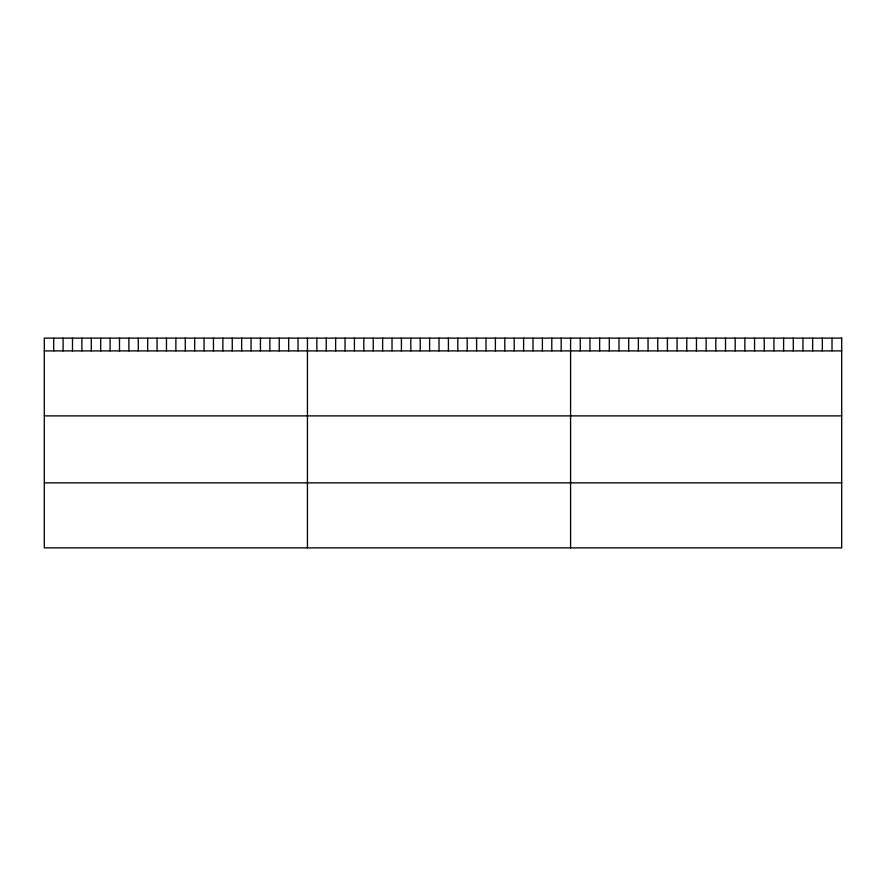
<?xml version="1.0" encoding="UTF-8"?>
<svg xmlns="http://www.w3.org/2000/svg" width="886" height="886" viewBox="0 0 886 886"><rect width="100%" height="100%" fill="white"/><g stroke="black" fill="none" stroke-linecap="round" stroke-linejoin="round"><path stroke-width="1.33" d="M44.3 350.889L841.7 350.889M44.3 415.888L841.7 415.888M44.3 482.859L841.7 482.859M832.02 338.131L832.02 350.889M822.33 338.131L822.33 350.889M812.65 338.131L812.65 350.889M802.971 338.131L802.971 350.889M793.291 338.131L793.291 350.889M783.601 338.131L783.601 350.889M773.921 338.131L773.921 350.889M764.241 338.131L764.241 350.889M754.551 338.131L754.551 350.889M744.871 338.131L744.871 350.889M735.192 338.131L735.192 350.889M725.512 338.131L725.512 350.889M715.822 338.131L715.822 350.889M706.142 338.131L706.142 350.889M696.462 338.131L696.462 350.889M686.772 338.131L686.772 350.889M677.092 338.131L677.092 350.889M667.413 338.131L667.413 350.889M657.733 338.131L657.733 350.889M648.043 338.131L648.043 350.889M638.363 338.131L638.363 350.889M628.683 338.131L628.683 350.889M618.993 338.131L618.993 350.889M609.313 338.131L609.313 350.889M599.634 338.131L599.634 350.889M589.954 338.131L589.954 350.889M580.264 338.131L580.264 350.889M570.584 338.131L570.584 547.869M561.181 338.131L561.181 350.889M551.79 338.131L551.79 350.889M542.387 338.131L542.387 350.889M532.995 338.131L532.995 350.889M523.593 338.131L523.593 350.889M514.201 338.131L514.201 350.889M504.798 338.131L504.798 350.889M495.396 338.131L495.396 350.889M486.004 338.131L486.004 350.889M476.602 338.131L476.602 350.889M467.21 338.131L467.21 350.889M457.807 338.131L457.807 350.889M448.416 338.131L448.416 350.889M439.013 338.131L439.013 350.889M429.61 338.131L429.61 350.889M420.219 338.131L420.219 350.889M410.816 338.131L410.816 350.889M401.424 338.131L401.424 350.889M392.022 338.131L392.022 350.889M382.63 338.131L382.63 350.889M373.227 338.131L373.227 350.889M363.825 338.131L363.825 350.889M354.433 338.131L354.433 350.889M345.031 338.131L345.031 350.889M335.639 338.131L335.639 350.889M326.236 338.131L326.236 350.889M316.845 338.131L316.845 350.889M307.442 338.131L307.442 547.869M298.039 338.131L298.039 350.889M288.648 338.131L288.648 350.889M279.245 338.131L279.245 350.889M269.853 338.131L269.853 350.889M260.451 338.131L260.451 350.889M251.059 338.131L251.059 350.889M241.656 338.131L241.656 350.889M232.254 338.131L232.254 350.889M222.862 338.131L222.862 350.889M213.46 338.131L213.46 350.889M204.068 338.131L204.068 350.889M194.665 338.131L194.665 350.889M185.274 338.131L185.274 350.889M175.871 338.131L175.871 350.889M166.468 338.131L166.468 350.889M157.077 338.131L157.077 350.889M147.674 338.131L147.674 350.889M138.282 338.131L138.282 350.889M128.88 338.131L128.88 350.889M119.488 338.131L119.488 350.889M110.085 338.131L110.085 350.889M100.683 338.131L100.683 350.889M91.291 338.131L91.291 350.889M81.889 338.131L81.889 350.889M72.497 338.131L72.497 350.889M63.094 338.131L63.094 350.889M53.703 338.131L53.703 350.889M841.7 338.131L44.3 338.131L44.3 547.869L841.7 547.869L841.7 338.131"/></g></svg>
